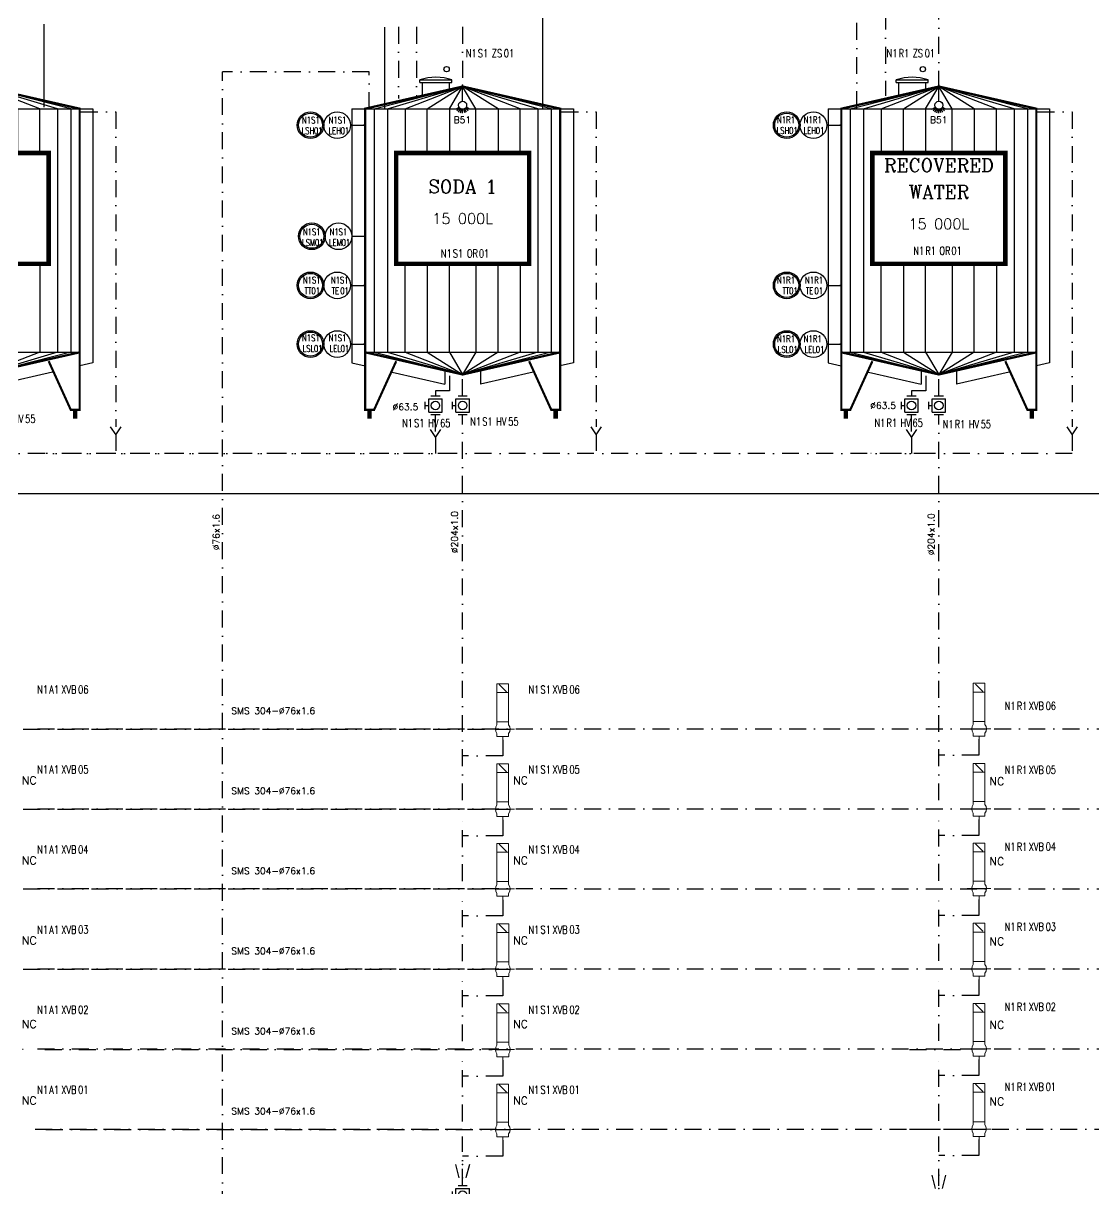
# Model space of a CAD drawing. Header units: inches. Extents: x 23270 to 25019, y 26221 to 27412.
# Drawn here: x 23913.3 to 24314.4, y 26530.3 to 26967 of the extents above; entities that cross this region are included whole.
import ezdxf
from ezdxf.enums import TextEntityAlignment as Align

# ---------------------------------------------------------------- set-up
doc = ezdxf.new("R2010")
doc.units = ezdxf.units.IN
doc.header["$MEASUREMENT"] = 0
doc.linetypes.add('DASHDOT2', pattern=[12.7, 6.35, -3.175, 0, -3.175])
doc.layers.add('19 Pipe Process', color=30, linetype='Continuous', lineweight=30)
doc.layers.add('31 Equipment', color=7, linetype='Continuous', lineweight=9)
for name, color, linetype in [('CUVERIE', 7, 'Continuous'), ('LIBELLE-INSTRUM', 7, 'Continuous'), ('MATERIEL-DIVERS', 7, 'Continuous'), ('REPERES', 7, 'Continuous'), ('Skid', 5, 'Continuous'), ('techn-data', 7, 'Continuous'), ('TEXTES', 7, 'Continuous'), ('TUYAUTERIE-EAU UTILITES FROIDE', 142, 'Continuous'), ('TUYAUTERIE-EGOUT', 32, 'Continuous'), ('TUYAUTERIE-NEP', 4, 'DASHDOT2'), ('TUYAUTERIE-NEP (CONCENTRES + DETERGENTS)', 1, 'Continuous'), ('TUYAUTERIE-PROCESS', 30, 'Continuous'), ('TXT_ENG', 7, 'Continuous'), ('VANNES', 7, 'Continuous')]:
    doc.layers.add(name, color=color, linetype=linetype)
doc.layers.get('REPERES').off()
doc.styles.add('ROMANC', font='romanc')
doc.styles.add('ROMANS', font='ROMANS.SHX')

# ---------------------------------------------------------------- blocks, each defined once
blk = doc.blocks.new('INSTR-F-L-LS')
at = {"layer": 'MATERIEL-DIVERS'}
for radius in [5, 4.5]:
    blk.add_circle((0, 0), radius, dxfattribs=at)
at = {"layer": 'LIBELLE-INSTRUM', "style": 'ROMANS', "width": 0.8}
blk.add_attdef('LS?', text='', height=3, dxfattribs=at).set_placement((0, 0), align=Align.MIDDLE)
blk = doc.blocks.new('INSTR-M-L-LE')
at = {"color": 7, "extrusion": (0, -1, 0)}
blk.add_point((0, -10), dxfattribs=at)
at = {"layer": 'MATERIEL-DIVERS', "color": 7}
blk.add_line((0, -5), (0, -10), dxfattribs=at)
blk.add_circle((0, 0), 5, dxfattribs=at)
at = {"layer": 'LIBELLE-INSTRUM', "style": 'ROMANS', "width": 0.8}
blk.add_attdef('LE?', text='', height=3, dxfattribs=at).set_placement((0, 0), align=Align.MIDDLE)
blk = doc.blocks.new('trou')
at = {"layer": 'CUVERIE'}
for p, q in [((-6, 4), (-6, 5)), ((-6, 5), (6, 5)), ((6, 4), (6, 5)), ((-6, 4), (6, 4)), ((-5, -1), (-5, 4)), ((5, 4), (5, 1))]:
    blk.add_line(p, q, dxfattribs=at)
blk.add_arc((0, -12.5), 18.5, 71.0754, 108.9246, dxfattribs=at)
blk = doc.blocks.new('SPB')
at = {"color": 7}
for p, q in [((0, -6), (0, 0)), ((-2.598, -9), (-1.302, -8.25)), ((-2.124, -9.624), (-1.062, -8.562)), ((2.124, -9.624), (1.062, -8.562)), ((2.598, -9), (1.302, -8.25)), ((-1.5, -10.098), (-0.75, -8.802)), ((-0.774, -10.398), (-0.39, -8.952)), ((0, -10.5), (0, -9)), ((0.774, -10.398), (0.39, -8.952)), ((1.5, -10.098), (0.75, -8.802))]:
    blk.add_line(p, q, dxfattribs=at)
blk.add_circle((0, -7.5), 1.5, dxfattribs=at)
at = {"color": 7, "extrusion": (0, 1, 0)}
blk.add_point((0, 0), dxfattribs=at)
blk = doc.blocks.new('12M3I')
at = {"color": 7}
for p, q in [((-33.2, 116.2), (0, 124.5)), ((-28.22, 116.2), (0, 124.5)), ((-21.58, 116.2), (0, 124.5)), ((-13.28, 116.2), (0, 124.5)), ((-4.98, 116.2), (0, 124.5)), ((4.98, 116.2), (0, 124.5)), ((13.28, 116.2), (0, 124.5)), ((21.58, 116.2), (0, 124.5)), ((28.22, 116.2), (0, 124.5)), ((33.2, 116.2), (0, 124.5)), ((-41.5, 116.2), (41.5, 116.2)), ((-41.5, 116.2), (-41.5, 20.92)), ((-33.2, 116.2), (-33.2, 24.9)), ((-28.22, 116.2), (-28.22, 24.9)), ((-21.58, 116.2), (-21.58, 99.6)), ((-13.28, 99.6), (-13.28, 116.2)), ((-4.98, 116.2), (-4.98, 99.6)), ((4.98, 99.6), (4.98, 116.2)), ((13.28, 116.2), (13.28, 99.6)), ((21.58, 99.6), (21.58, 116.2)), ((28.22, 116.2), (28.22, 24.9)), ((33.2, 116.2), (33.2, 24.9)), ((41.5, 116.2), (41.5, 20.92)), ((-21.58, 24.9), (-21.58, 58.1)), ((-13.28, 58.1), (-13.28, 24.9)), ((-4.98, 24.9), (-4.98, 58.1)), ((4.98, 58.1), (4.98, 24.9)), ((13.28, 24.9), (13.28, 58.1)), ((21.58, 58.1), (21.58, 24.9)), ((-36.52, 24.9), (36.52, 24.9)), ((-33.2, 24.9), (0, 16.6)), ((-28.22, 24.9), (0, 16.6)), ((-21.58, 24.9), (0, 16.6)), ((-13.28, 24.9), (0, 16.6)), ((-4.98, 24.9), (0, 16.6)), ((33.2, 24.9), (0, 16.6)), ((28.22, 24.9), (0, 16.6)), ((21.58, 24.9), (0, 16.6)), ((13.28, 24.9), (0, 16.6)), ((4.98, 24.9), (0, 16.6)), ((-41.5, 20.92), (-36.55, 19.8)), ((-26.36, 17.48), (-6.64, 13)), ((-6.64, 18.26), (-6.64, 13)), ((6.64, 18.26), (6.64, 13)), ((26.36, 17.48), (6.64, 13)), ((41.5, 20.92), (36.55, 19.8))]:
    blk.add_line(p, q, dxfattribs=at)
for points, const_width in [([(-24.9, 21.58), (-33.2, 3.32), (-36.52, 3.32), (-36.52, 116.2), (0, 124.5), (36.52, 116.2), (36.52, 3.32), (33.2, 3.32), (24.9, 21.58)], 0.83), ([(-36.52, 24.9), (0, 16.6), (36.52, 24.9)], 0.83), ([(-34.86, 3.32), (-34.86, 0)], 1.66), ([(34.86, 3.32), (34.86, 0)], 1.66)]:
    blk.add_lwpolyline(points, dxfattribs=dict(at, const_width=const_width))
at = {"color": 7, "const_width": 1.66}
blk.add_lwpolyline([(-24.9, 99.6), (24.9, 99.6), (24.9, 58.1), (-24.9, 58.1)], close=True, dxfattribs=at)
at = {"layer": 'TUYAUTERIE-PROCESS', "color": 7, "extrusion": (0, 1, 0)}
blk.add_point((0, 125), dxfattribs=at)
at = {"layer": 'TUYAUTERIE-PROCESS', "color": 2}
for p in [(0, 125), (0, 16.6)]:
    blk.add_point(p, dxfattribs=at)
at = {"layer": 'TUYAUTERIE-PROCESS', "color": 7, "extrusion": (0, -1, 0)}
blk.add_point((0, 16.6), dxfattribs=at)
at = {"layer": 'MATERIEL-DIVERS'}
blk.add_blockref('SPB', (0, 125), dxfattribs=at)
blk = doc.blocks.new('CR')
at = {"color": 7}
for p, q in [((-2.5, 2.5), (2.5, 1.25)), ((2.5, 1.25), (2.5, 1.25)), ((2.5, -1.25), (-2.5, -2.5))]:
    blk.add_line(p, q, dxfattribs=at)
at = {"color": 7, "extrusion": (-1, 0, 0)}
blk.add_point((-2.5, 0), dxfattribs=at)
at = {"color": 7, "extrusion": (1, 0, 0)}
blk.add_point((2.5, 0), dxfattribs=at)
blk = doc.blocks.new('DP')
at = {"color": 5}
blk.add_circle((0, 0), 1, dxfattribs=at)
blk = doc.blocks.new('VALVBUTT A BRIDES')
at = {"layer": 'VANNES'}
for p, q in [((-3.5, -1.73), (-3.5, 1.74)), ((-2.5, 2.5), (-2.5, -2.5)), ((-2.5, 2.5), (2.5, 2.5)), ((-1.4, 3.77), (1.4, 3.77)), ((0, 3.77), (0, 2.5)), ((2.5, 2.5), (2.5, -2.5)), ((3.5, -1.73), (3.5, 1.74)), ((-2.5, -2.5), (2.5, -2.5))]:
    blk.add_line(p, q, dxfattribs=at)
blk.add_circle((0, 0), 1.6, dxfattribs=at)
blk = doc.blocks.new('INSTR-F-L-TT')
at = {"layer": 'MATERIEL-DIVERS'}
for radius in [5, 4.5]:
    blk.add_circle((0, 0), radius, dxfattribs=at)
blk = doc.blocks.new('INSTR-M-L-TE')
at = {"color": 7, "extrusion": (0, -1, 0)}
blk.add_point((0, -10), dxfattribs=at)
at = {"layer": 'MATERIEL-DIVERS', "color": 7}
blk.add_line((0, -5), (0, -10), dxfattribs=at)
blk.add_circle((0, 0), 5, dxfattribs=at)
at = {"layer": 'LIBELLE-INSTRUM', "style": 'ROMANS', "width": 0.8, "flags": 8}
blk.add_attdef('TE', text='', height=3, dxfattribs=at).set_placement((0, 0), align=Align.MIDDLE)
blk = doc.blocks.new('APV-VLV-SSEAT-SW42-3')
at = {"layer": '31 Equipment', "ltscale": 38}
for p, q in [((1.25, 15.25), (-1.25, 12.75)), ((-2, 2.5), (-2, 1.5)), ((2, 2.5), (2, 1.5)), ((-2, -2.5), (-2, -1.5)), ((2, -2.5), (-2, -2.5)), ((-2, -2.5), (2, -2.5)), ((0, -2.5), (0, -5)), ((2, -2.5), (2, -1.5))]:
    blk.add_line(p, q, dxfattribs=at)
at = {"layer": '31 Equipment'}
for p, q in [((-4, 0), (-2.5, 0)), ((2.5, 0), (4, 0))]:
    blk.add_line(p, q, dxfattribs=at)
at = {"layer": '31 Equipment', "lineweight": 30}
blk.add_line((2.5, 0), (-2.5, 0), dxfattribs=at)
at = {"layer": '31 Equipment', "ltscale": 38}
for points in [[(-2, 12.5), (2, 12.5), (2, 15.5), (-2, 15.5)], [(-2, 2.5), (2, 2.5), (2, 12.5), (-2, 12.5)]]:
    blk.add_lwpolyline(points, close=True, dxfattribs=at)
for start, end in [(143.1301, 216.8699), (323.1301, 36.8699)]:
    blk.add_arc((0, 0), 2.5, start, end, dxfattribs=at)
blk = doc.blocks.new('REPNORM')
at = {"layer": 'TEXTES', "style": 'ROMANS', "width": 0.75}
for tag, p in [('ZONE', (-9.75, -1.25)), ('SOUSZONE', (-5.25, -1.25)), ('ELEMENT', (0, -1.25)), ('NUM', (4.5, -1.25))]:
    blk.add_attdef(tag, p, '', height=3, dxfattribs=at)
blk = doc.blocks.new('REPINS2')
at = {"layer": 'TEXTES', "style": 'ROMANS', "width": 0.7}
for tag, p in [('ZONE', (-3.35, 0.8)), ('SOUSZONE', (0.05, 0.8)), ('NUM', (0.7, -2.6))]:
    blk.add_attdef(tag, p, '', height=2.5, dxfattribs=at)
blk.add_attdef('ELEMENT', text='', height=2.5, dxfattribs=at).set_placement((-1.56, -2.59), align=Align.CENTER)
blk = doc.blocks.new('REPINS')
at = {"layer": 'TEXTES', "style": 'ROMANS', "width": 0.75}
for tag, p in [('ZONE', (-3.3, 1)), ('SOUSZONE', (0.1, 1)), ('NUM', (0.2, -3))]:
    blk.add_attdef(tag, p, '', height=2.5, dxfattribs=at)
blk.add_attdef('ELEMENT', text='', height=2.5, dxfattribs=at).set_placement((-0.2, -3), align=Align.RIGHT)
blk = doc.blocks.new('REPNORM1')
at = {"layer": 'TEXTES', "style": 'ROMANS', "width": 0.75}
for tag, p in [('ZONE', (-9.75, -1.25)), ('SOUSZONE', (-5.25, -1.25)), ('ELEMENT', (-0.75, -1.25)), ('NUM', (5.59, -1.22))]:
    blk.add_attdef(tag, p, '', height=3, dxfattribs=at)

msp = doc.modelspace()

# ---------------------------------------------------------------- linework, layer by layer
at = {"layer": 'Skid'}
msp.add_lwpolyline([(25019.02, 26403.84), (25018.38, 27351.07), (23269.68, 27351.07), (23269.68, 27098.07), (24560.4, 27098.07), (24560.4, 26790.67), (23280.37, 26790.67), (23280.37, 26220.87)], dxfattribs=at)
at = {"layer": 'TUYAUTERIE-EAU UTILITES FROIDE'}
msp.add_line((24048.68, 26965.48), (24048.68, 26935), dxfattribs=at)
at = {"layer": 'TUYAUTERIE-EGOUT'}
for p, q in [((24067.73, 26814.02), (24067.73, 26820.3)), ((24246.14, 26814.02), (24246.14, 26820.3))]:
    msp.add_line(p, q, dxfattribs=at)
at = {"layer": 'TUYAUTERIE-NEP'}
for p, q in [((24256.35, 26942.8), (24256.35, 27294.73)), ((24236.35, 27175.8), (24236.35, 26939.8)), ((24225.6, 26935.2), (24225.6, 27052.31)), ((24053.95, 26965.67), (24053.95, 26938.8)), ((24060.62, 26965.67), (24060.62, 26938.8)), ((24077.95, 26965.67), (24077.95, 26943.8)), ((24042.95, 26948.8), (23987.95, 26948.8)), ((23987.95, 26420.63), (23987.95, 26948.8)), ((24042.95, 26934.8), (24042.95, 26948.8)), ((23934.95, 26933.8), (23947.95, 26933.8)), ((23947.95, 26933.8), (23947.95, 26815.8)), ((24114.95, 26933.8), (24127.95, 26933.8)), ((24127.95, 26933.8), (24127.95, 26815.8)), ((24293.35, 26933.8), (24306.35, 26933.8)), ((24306.35, 26933.8), (24306.35, 26815.8)), ((24073.08, 26834.85), (24073.08, 26829.25)), ((24077.95, 26827.3), (24077.95, 26834.8)), ((24251.49, 26834.85), (24251.49, 26829.25)), ((24256.35, 26827.3), (24256.35, 26834.8)), ((24073.08, 26829.25), (24067.73, 26829.25)), ((24067.73, 26829.25), (24067.73, 26827.3)), ((24251.49, 26829.25), (24246.14, 26829.25)), ((24246.14, 26829.25), (24246.14, 26827.3)), ((24077.95, 26675.85), (24077.94, 26820.3)), ((24256.35, 26675.85), (24256.35, 26820.3)), ((23945.95, 26815.8), (23947.95, 26812.8)), ((23947.95, 26812.8), (23949.95, 26815.8)), ((23947.95, 26812.8), (23947.95, 26806.8)), ((24065.73, 26814.73), (24067.73, 26811.73)), ((24067.73, 26811.73), (24069.73, 26814.73)), ((24125.95, 26815.8), (24127.95, 26812.8)), ((24127.95, 26812.8), (24129.95, 26815.8)), ((24127.95, 26812.8), (24127.95, 26806.8)), ((24244.14, 26814.73), (24246.14, 26811.73)), ((24246.14, 26811.73), (24248.14, 26814.73)), ((24304.35, 26815.8), (24306.35, 26812.8)), ((24306.35, 26812.8), (24308.35, 26815.8)), ((24306.35, 26812.8), (24306.35, 26806.8)), ((24067.73, 26811.73), (24067.73, 26805.73)), ((24246.14, 26811.73), (24246.14, 26805.73)), ((24074.95, 26805.8), (23905.39, 26805.8)), ((24306.35, 26805.8), (23921.73, 26805.8)), ((24253.35, 26805.8), (24229.35, 26805.8)), ((23918.69, 26702.67), (24561.68, 26702.67)), ((23913.35, 26702.47), (24088.58, 26702.47)), ((24092.95, 26698.53), (24092.95, 26692.53)), ((24271.37, 26698.71), (24271.37, 26692.71)), ((24092.95, 26692.53), (24077.95, 26692.53)), ((24271.37, 26692.71), (24256.37, 26692.71)), ((23913.35, 26672.47), (24088.58, 26672.47)), ((23918.69, 26672.67), (24561.68, 26672.67)), ((24077.95, 26645.53), (24077.95, 26669.53)), ((24092.95, 26668.53), (24092.95, 26662.53)), ((24256.37, 26645.71), (24256.37, 26669.71)), ((24271.37, 26668.71), (24271.37, 26662.71)), ((24092.95, 26662.53), (24077.95, 26662.53)), ((24271.37, 26662.71), (24256.37, 26662.71)), ((23913.35, 26642.61), (24088.58, 26642.61)), ((23918.69, 26642.78), (24561.68, 26642.63)), ((24077.95, 26615.53), (24077.95, 26639.53)), ((24092.95, 26638.53), (24092.95, 26632.53)), ((24256.37, 26615.71), (24256.37, 26639.71)), ((24271.37, 26638.71), (24271.37, 26632.71)), ((24092.95, 26632.53), (24077.95, 26632.53)), ((24271.37, 26632.71), (24256.37, 26632.71)), ((23913.35, 26612.56), (24088.59, 26612.56)), ((23918.69, 26612.73), (24561.68, 26612.65)), ((24077.95, 26585.53), (24077.95, 26609.53)), ((24092.95, 26608.53), (24092.95, 26602.53)), ((24256.37, 26585.71), (24256.37, 26609.71)), ((24271.37, 26608.71), (24271.37, 26602.71)), ((24092.95, 26602.53), (24077.95, 26602.53)), ((24271.37, 26602.71), (24256.37, 26602.71)), ((23913.35, 26582.5), (23913.04, 26582.5)), ((23918.69, 26582.67), (24561.68, 26582.67)), ((23921.39, 26582.5), (24088.95, 26582.5)), ((24245.35, 26582.53), (24266.99, 26582.53)), ((24077.95, 26555.53), (24077.95, 26579.53)), ((24092.95, 26578.53), (24092.95, 26572.53)), ((24092.95, 26578.53), (24092.95, 26572.53)), ((24256.37, 26555.71), (24256.37, 26579.71)), ((24271.37, 26578.71), (24271.37, 26572.71)), ((24092.95, 26572.53), (24077.95, 26572.53)), ((24271.37, 26572.71), (24256.37, 26572.71)), ((23917.85, 26552.67), (24561.68, 26552.67)), ((23921.82, 26552.5), (24088.95, 26552.5)), ((24077.95, 26531.35), (24077.95, 26549.85)), ((24245.35, 26552.67), (24267, 26552.67)), ((24256.35, 26531.35), (24256.35, 26549.85)), ((24092.95, 26548.53), (24092.95, 26542.53)), ((24271.37, 26548.71), (24271.37, 26542.71)), ((24092.95, 26542.53), (24077.95, 26542.53)), ((24271.37, 26542.71), (24256.37, 26542.71))]:
    msp.add_line(p, q, dxfattribs=at)
at = {"layer": 'TUYAUTERIE-NEP (CONCENTRES + DETERGENTS)'}
for p, q in [((24107.95, 26934.8), (24107.95, 26981.62)), ((23921.11, 26935.62), (23921.11, 26966.67))]:
    msp.add_line(p, q, dxfattribs=at)

# ---------------------------------------------------------------- block references
at = {"layer": '19 Pipe Process'}
for p in [(23897.95, 26818.8), (24077.95, 26818.8), (24256.35, 26818.8)]:
    msp.add_blockref('12M3I', p, dxfattribs=at)
at = {"layer": 'MATERIEL-DIVERS'}
for name, p in [('DP', (24071.95, 26949.8)), ('DP', (24250.35, 26949.8)), ('trou', (24067.95, 26940.8)), ('trou', (24246.35, 26940.8)), ('INSTR-F-L-LS', (24020.95, 26928.8)), ('INSTR-F-L-LS', (24199.35, 26928.8)), ('INSTR-F-L-LS', (24021.43, 26887.18)), ('INSTR-F-L-TT', (24020.95, 26868.8)), ('INSTR-F-L-TT', (24199.35, 26868.8)), ('INSTR-F-L-LS', (24020.95, 26846.8)), ('INSTR-F-L-LS', (24199.35, 26846.8))]:
    msp.add_blockref(name, p, dxfattribs=at)
for name, p, rotation in [('INSTR-M-L-LE', (24030.95, 26928.8), 90), ('INSTR-M-L-LE', (24209.35, 26928.8), 90), ('INSTR-M-L-LE', (24031.43, 26887.18), 90), ('INSTR-M-L-TE', (24030.95, 26868.8), 90), ('INSTR-M-L-TE', (24209.35, 26868.8), 90), ('INSTR-M-L-LE', (24030.95, 26846.8), 90), ('INSTR-M-L-LE', (24209.35, 26846.8), 90), ('CR', (24077.95, 26536.85), 270)]:
    msp.add_blockref(name, p, dxfattribs=dict(at, rotation=rotation))
at = {"layer": 'REPERES', "rotation": 7.601981207739284e-05}
msp.add_blockref('REPNORM', (24088.88, 26955.49), dxfattribs=at).add_auto_attribs({'ZONE': 'N1', 'SOUSZONE': 'S1', 'ELEMENT': 'ZS', 'NUM': '01'})
at = {"layer": 'REPERES'}
for name, p, values in [('REPNORM', (24246.54, 26955.52), {'ZONE': 'N1', 'SOUSZONE': 'R1', 'ELEMENT': 'ZS', 'NUM': '01'}), ('REPNORM', (24079.54, 26880.49), {'ZONE': 'N1', 'SOUSZONE': 'S1', 'ELEMENT': 'OR', 'NUM': '01'}), ('REPNORM', (24256.54, 26881.52), {'ZONE': 'N1', 'SOUSZONE': 'R1', 'ELEMENT': 'OR', 'NUM': '01'}), ('REPINS', (24031.9, 26868.49), {'ZONE': 'N1', 'SOUSZONE': 'S1', 'ELEMENT': 'TE', 'NUM': '01'}), ('REPINS', (24209.54, 26868.52), {'ZONE': 'N1', 'SOUSZONE': 'R1', 'ELEMENT': 'TE', 'NUM': '01'}), ('REPNORM', (23909.54, 26818.49), {'ZONE': 'N1', 'SOUSZONE': 'A1', 'ELEMENT': 'HV', 'NUM': '55'}), ('REPNORM', (24064.99, 26816.92), {'ZONE': 'N1', 'SOUSZONE': 'S1', 'ELEMENT': 'HV', 'NUM': '65'}), ('REPNORM', (24090.54, 26817.49), {'ZONE': 'N1', 'SOUSZONE': 'S1', 'ELEMENT': 'HV', 'NUM': '55'}), ('REPNORM', (24241.99, 26817.02), {'ZONE': 'N1', 'SOUSZONE': 'R1', 'ELEMENT': 'HV', 'NUM': '65'}), ('REPNORM', (24267.54, 26816.52), {'ZONE': 'N1', 'SOUSZONE': 'R1', 'ELEMENT': 'HV', 'NUM': '55'}), ('REPNORM1', (23928.31, 26717.07), {'ZONE': 'N1', 'SOUSZONE': 'A1', 'ELEMENT': 'XVB', 'NUM': '06'}), ('REPNORM1', (24112.35, 26717.06), {'ZONE': 'N1', 'SOUSZONE': 'S1', 'ELEMENT': 'XVB', 'NUM': '06'}), ('REPNORM1', (24290.77, 26710.93), {'ZONE': 'N1', 'SOUSZONE': 'R1', 'ELEMENT': 'XVB', 'NUM': '06'}), ('REPNORM1', (23928.31, 26687.11), {'ZONE': 'N1', 'SOUSZONE': 'A1', 'ELEMENT': 'XVB', 'NUM': '05'}), ('REPNORM1', (24112.35, 26687.11), {'ZONE': 'N1', 'SOUSZONE': 'S1', 'ELEMENT': 'XVB', 'NUM': '05'}), ('REPNORM1', (24290.77, 26686.98), {'ZONE': 'N1', 'SOUSZONE': 'R1', 'ELEMENT': 'XVB', 'NUM': '05'}), ('REPNORM1', (24290.77, 26658.21), {'ZONE': 'N1', 'SOUSZONE': 'R1', 'ELEMENT': 'XVB', 'NUM': '04'}), ('REPNORM1', (23928.31, 26657.11), {'ZONE': 'N1', 'SOUSZONE': 'A1', 'ELEMENT': 'XVB', 'NUM': '04'}), ('REPNORM1', (24112.35, 26657.11), {'ZONE': 'N1', 'SOUSZONE': 'S1', 'ELEMENT': 'XVB', 'NUM': '04'}), ('REPNORM1', (23928.31, 26627.11), {'ZONE': 'N1', 'SOUSZONE': 'A1', 'ELEMENT': 'XVB', 'NUM': '03'}), ('REPNORM1', (24112.35, 26627.11), {'ZONE': 'N1', 'SOUSZONE': 'S1', 'ELEMENT': 'XVB', 'NUM': '03'}), ('REPNORM1', (24290.77, 26628.21), {'ZONE': 'N1', 'SOUSZONE': 'R1', 'ELEMENT': 'XVB', 'NUM': '03'}), ('REPNORM1', (23928.31, 26597.11), {'ZONE': 'N1', 'SOUSZONE': 'A1', 'ELEMENT': 'XVB', 'NUM': '02'}), ('REPNORM1', (24112.35, 26597.11), {'ZONE': 'N1', 'SOUSZONE': 'S1', 'ELEMENT': 'XVB', 'NUM': '02'}), ('REPNORM1', (24290.77, 26598.21), {'ZONE': 'N1', 'SOUSZONE': 'R1', 'ELEMENT': 'XVB', 'NUM': '02'}), ('REPNORM1', (23928.31, 26567.11), {'ZONE': 'N1', 'SOUSZONE': 'A1', 'ELEMENT': 'XVB', 'NUM': '01'}), ('REPNORM1', (24112.35, 26567.11), {'ZONE': 'N1', 'SOUSZONE': 'S1', 'ELEMENT': 'XVB', 'NUM': '01'}), ('REPNORM1', (24290.77, 26568.21), {'ZONE': 'N1', 'SOUSZONE': 'R1', 'ELEMENT': 'XVB', 'NUM': '01'})]:
    msp.add_blockref(name, p, dxfattribs=at).add_auto_attribs(values)
ref = msp.add_blockref('REPINS2', (24021.54, 26928.49), dxfattribs=at)
ref.add_attrib('ZONE', 'N1', (24017.74, 26929.49), dxfattribs={"layer": 'TEXTES', "height": 2.5, "style": 'ROMANS', "width": 0.75})
ref.add_attrib('SOUSZONE', 'S1', (24021.14, 26929.49), dxfattribs={"layer": 'TEXTES', "height": 2.5, "style": 'ROMANS', "width": 0.75})
ref.add_attrib('ELEMENT', 'LSH', dxfattribs={"layer": 'TEXTES', "height": 2.5, "style": 'ROMANS', "width": 0.75}).set_placement((24022.34, 26925.49), align=Align.RIGHT)
ref.add_attrib('NUM', '01', (24022.24, 26925.49), dxfattribs={"layer": 'TEXTES', "height": 2.5, "style": 'ROMANS', "width": 0.75})
ref = msp.add_blockref('REPINS2', (24031.54, 26928.49), dxfattribs=at)
ref.add_attrib('ZONE', 'N1', (24027.74, 26929.49), dxfattribs={"layer": 'TEXTES', "height": 2.5, "style": 'ROMANS', "width": 0.75})
ref.add_attrib('SOUSZONE', 'S1', (24031.14, 26929.49), dxfattribs={"layer": 'TEXTES', "height": 2.5, "style": 'ROMANS', "width": 0.75})
ref.add_attrib('ELEMENT', 'LEH', dxfattribs={"layer": 'TEXTES', "height": 2.5, "style": 'ROMANS', "width": 0.75}).set_placement((24032.34, 26925.49), align=Align.RIGHT)
ref.add_attrib('NUM', '01', (24032.24, 26925.49), dxfattribs={"layer": 'TEXTES', "height": 2.5, "style": 'ROMANS', "width": 0.75})
ref = msp.add_blockref('REPINS2', (24199.54, 26928.52), dxfattribs=at)
ref.add_attrib('ZONE', 'N1', (24195.74, 26929.52), dxfattribs={"layer": 'TEXTES', "height": 2.5, "style": 'ROMANS', "width": 0.75})
ref.add_attrib('SOUSZONE', 'R1', (24199.14, 26929.52), dxfattribs={"layer": 'TEXTES', "height": 2.5, "style": 'ROMANS', "width": 0.75})
ref.add_attrib('ELEMENT', 'LSH', dxfattribs={"layer": 'TEXTES', "height": 2.5, "style": 'ROMANS', "width": 0.75}).set_placement((24200.34, 26925.52), align=Align.RIGHT)
ref.add_attrib('NUM', '01', (24200.24, 26925.52), dxfattribs={"layer": 'TEXTES', "height": 2.5, "style": 'ROMANS', "width": 0.75})
ref = msp.add_blockref('REPINS2', (24209.54, 26928.52), dxfattribs=at)
ref.add_attrib('ZONE', 'N1', (24205.74, 26929.52), dxfattribs={"layer": 'TEXTES', "height": 2.5, "style": 'ROMANS', "width": 0.75})
ref.add_attrib('SOUSZONE', 'R1', (24209.14, 26929.52), dxfattribs={"layer": 'TEXTES', "height": 2.5, "style": 'ROMANS', "width": 0.75})
ref.add_attrib('ELEMENT', 'LEH', dxfattribs={"layer": 'TEXTES', "height": 2.5, "style": 'ROMANS', "width": 0.75}).set_placement((24210.34, 26925.52), align=Align.RIGHT)
ref.add_attrib('NUM', '01', (24210.24, 26925.52), dxfattribs={"layer": 'TEXTES', "height": 2.5, "style": 'ROMANS', "width": 0.75})
ref = msp.add_blockref('REPINS2', (24021.9, 26886.55), dxfattribs=at)
ref.add_attrib('ZONE', 'N1', (24018.1, 26887.55), dxfattribs={"layer": 'TEXTES', "height": 2.5, "style": 'ROMANS', "width": 0.75})
ref.add_attrib('SOUSZONE', 'S1', (24021.5, 26887.55), dxfattribs={"layer": 'TEXTES', "height": 2.5, "style": 'ROMANS', "width": 0.75})
ref.add_attrib('ELEMENT', 'LSM', dxfattribs={"layer": 'TEXTES', "height": 2.5, "style": 'ROMANS', "width": 0.75}).set_placement((24022.7, 26883.55), align=Align.RIGHT)
ref.add_attrib('NUM', '01', (24022.6, 26883.55), dxfattribs={"layer": 'TEXTES', "height": 2.5, "style": 'ROMANS', "width": 0.75})
ref = msp.add_blockref('REPINS2', (24031.9, 26886.55), dxfattribs=at)
ref.add_attrib('ZONE', 'N1', (24028.1, 26887.55), dxfattribs={"layer": 'TEXTES', "height": 2.5, "style": 'ROMANS', "width": 0.75})
ref.add_attrib('SOUSZONE', 'S1', (24031.5, 26887.55), dxfattribs={"layer": 'TEXTES', "height": 2.5, "style": 'ROMANS', "width": 0.75})
ref.add_attrib('ELEMENT', 'LEM', dxfattribs={"layer": 'TEXTES', "height": 2.5, "style": 'ROMANS', "width": 0.75}).set_placement((24032.7, 26883.55), align=Align.RIGHT)
ref.add_attrib('NUM', '01', (24032.6, 26883.55), dxfattribs={"layer": 'TEXTES', "height": 2.5, "style": 'ROMANS', "width": 0.75})
ref = msp.add_blockref('REPINS2', (24021.9, 26868.49), dxfattribs=at)
ref.add_attrib('ZONE', 'N1', (24018.1, 26869.49), dxfattribs={"layer": 'TEXTES', "height": 2.5, "style": 'ROMANS', "width": 0.75})
ref.add_attrib('SOUSZONE', 'S1', (24021.5, 26869.49), dxfattribs={"layer": 'TEXTES', "height": 2.5, "style": 'ROMANS', "width": 0.75})
ref.add_attrib('ELEMENT', 'TT', dxfattribs={"layer": 'TEXTES', "height": 2.5, "style": 'ROMANS', "width": 0.75}).set_placement((24021.29, 26865.49), align=Align.RIGHT)
ref.add_attrib('NUM', '01', (24021.29, 26865.49), dxfattribs={"layer": 'TEXTES', "height": 2.5, "style": 'ROMANS', "width": 0.75})
ref = msp.add_blockref('REPINS2', (24199.54, 26868.52), dxfattribs=at)
ref.add_attrib('ZONE', 'N1', (24195.74, 26869.52), dxfattribs={"layer": 'TEXTES', "height": 2.5, "style": 'ROMANS', "width": 0.75})
ref.add_attrib('SOUSZONE', 'R1', (24199.14, 26869.52), dxfattribs={"layer": 'TEXTES', "height": 2.5, "style": 'ROMANS', "width": 0.75})
ref.add_attrib('ELEMENT', 'TT', dxfattribs={"layer": 'TEXTES', "height": 2.5, "style": 'ROMANS', "width": 0.75}).set_placement((24200.34, 26865.52), align=Align.RIGHT)
ref.add_attrib('NUM', '01', (24200.24, 26865.52), dxfattribs={"layer": 'TEXTES', "height": 2.5, "style": 'ROMANS', "width": 0.75})
ref = msp.add_blockref('REPINS2', (24021.54, 26846.84), dxfattribs=at)
ref.add_attrib('ZONE', 'N1', (24017.74, 26847.84), dxfattribs={"layer": 'TEXTES', "height": 2.5, "style": 'ROMANS', "width": 0.75})
ref.add_attrib('SOUSZONE', 'S1', (24021.14, 26847.84), dxfattribs={"layer": 'TEXTES', "height": 2.5, "style": 'ROMANS', "width": 0.75})
ref.add_attrib('ELEMENT', 'LSL', dxfattribs={"layer": 'TEXTES', "height": 2.5, "style": 'ROMANS', "width": 0.75}).set_placement((24022.34, 26843.84), align=Align.RIGHT)
ref.add_attrib('NUM', '01', (24022.24, 26843.84), dxfattribs={"layer": 'TEXTES', "height": 2.5, "style": 'ROMANS', "width": 0.75})
ref = msp.add_blockref('REPINS2', (24031.54, 26846.84), dxfattribs=at)
ref.add_attrib('ZONE', 'N1', (24027.74, 26847.84), dxfattribs={"layer": 'TEXTES', "height": 2.5, "style": 'ROMANS', "width": 0.75})
ref.add_attrib('SOUSZONE', 'S1', (24031.14, 26847.84), dxfattribs={"layer": 'TEXTES', "height": 2.5, "style": 'ROMANS', "width": 0.75})
ref.add_attrib('ELEMENT', 'LEL', dxfattribs={"layer": 'TEXTES', "height": 2.5, "style": 'ROMANS', "width": 0.75}).set_placement((24032.34, 26843.84), align=Align.RIGHT)
ref.add_attrib('NUM', '01', (24032.24, 26843.84), dxfattribs={"layer": 'TEXTES', "height": 2.5, "style": 'ROMANS', "width": 0.75})
ref = msp.add_blockref('REPINS2', (24199.54, 26846.52), dxfattribs=at)
ref.add_attrib('ZONE', 'N1', (24195.74, 26847.52), dxfattribs={"layer": 'TEXTES', "height": 2.5, "style": 'ROMANS', "width": 0.75})
ref.add_attrib('SOUSZONE', 'R1', (24199.14, 26847.52), dxfattribs={"layer": 'TEXTES', "height": 2.5, "style": 'ROMANS', "width": 0.75})
ref.add_attrib('ELEMENT', 'LSL', dxfattribs={"layer": 'TEXTES', "height": 2.5, "style": 'ROMANS', "width": 0.75}).set_placement((24200.34, 26843.52), align=Align.RIGHT)
ref.add_attrib('NUM', '01', (24200.24, 26843.52), dxfattribs={"layer": 'TEXTES', "height": 2.5, "style": 'ROMANS', "width": 0.75})
ref = msp.add_blockref('REPINS2', (24209.54, 26846.52), dxfattribs=at)
ref.add_attrib('ZONE', 'N1', (24205.74, 26847.52), dxfattribs={"layer": 'TEXTES', "height": 2.5, "style": 'ROMANS', "width": 0.75})
ref.add_attrib('SOUSZONE', 'R1', (24209.14, 26847.52), dxfattribs={"layer": 'TEXTES', "height": 2.5, "style": 'ROMANS', "width": 0.75})
ref.add_attrib('ELEMENT', 'LEL', dxfattribs={"layer": 'TEXTES', "height": 2.5, "style": 'ROMANS', "width": 0.75}).set_placement((24210.34, 26843.52), align=Align.RIGHT)
ref.add_attrib('NUM', '01', (24210.24, 26843.52), dxfattribs={"layer": 'TEXTES', "height": 2.5, "style": 'ROMANS', "width": 0.75})
at = {"layer": 'TUYAUTERIE-NEP', "xscale": -1.100000000000362, "yscale": 1.099999999999909, "zscale": 1.1}
for p in [(24092.99, 26582.5), (24092.97, 26552.49), (24271.4, 26552.67)]:
    msp.add_blockref('APV-VLV-SSEAT-SW42-3', p, dxfattribs=at)
at = {"layer": 'TUYAUTERIE-NEP', "rotation": 270}
msp.add_blockref('CR', (24256.35, 26532.92), dxfattribs=at)
at = {"layer": 'VANNES', "rotation": 90}
for p in [(24067.73, 26823.8), (24077.95, 26823.8), (24246.14, 26823.8), (24256.35, 26823.8), (24077.95, 26527.85)]:
    msp.add_blockref('VALVBUTT A BRIDES', p, dxfattribs=at)
at = {"layer": 'VANNES', "xscale": -1.100000000000362, "yscale": 1.099999999999909, "zscale": 1.1}
for p in [(24092.98, 26702.47), (24271.41, 26702.64), (24271.41, 26672.64), (24092.98, 26672.47), (24092.98, 26642.61), (24271.41, 26642.78), (24092.99, 26612.55), (24271.41, 26612.73), (24271.41, 26582.67)]:
    msp.add_blockref('APV-VLV-SSEAT-SW42-3', p, dxfattribs=at)

# ---------------------------------------------------------------- texts
at = {"layer": 'techn-data', "style": 'ROMANS'}
for s, p in [('B51', (24077.83, 26930.82)), ('B51', (24256.32, 26930.82)), ('%%C63.5', (24235.47, 26823.74)), ('%%C63.5', (24056.53, 26823.24)), ('SMS 304-%%C76x1.6', (24006.99, 26709.38)), ('SMS 304-%%C76x1.6', (24006.99, 26679.38)), ('SMS 304-%%C76x1.6', (24006.99, 26649.38)), ('SMS 304-%%C76x1.6', (24006.99, 26619.38)), ('SMS 304-%%C76x1.6', (24006.99, 26589.38)), ('SMS 304-%%C76x1.6', (24006.99, 26559.38))]:
    msp.add_text(s, height=2.5, dxfattribs=at).set_placement(p, align=Align.MIDDLE_CENTER)
for s, p in [('%%C76x1.6', (23985.62, 26776.32)), ('%%C204x1.0', (24074.94, 26776.32)), ('%%C204x1.0', (24253.49, 26775.52))]:
    msp.add_text(s, height=2.5, rotation=90, dxfattribs=at).set_placement(p, align=Align.MIDDLE_CENTER)
at = {"layer": 'TEXTES', "style": 'ROMANS'}
for p in [(23912.84, 26681.82), (24096.88, 26681.81), (24275.3, 26681.5), (23912.84, 26651.81), (24096.88, 26651.81), (24275.3, 26651.49), (23912.84, 26621.81), (24096.88, 26621.81), (24275.3, 26621.49), (23912.84, 26590.51), (24096.88, 26590.51), (24275.3, 26590.19), (23912.84, 26561.82), (24096.88, 26561.81), (24275.3, 26561.49)]:
    msp.add_text('NC', height=3, dxfattribs=at).set_placement(p)
at = {"layer": 'TXT_ENG', "style": 'ROMANC'}
for s, height, p in [('RECOVERED', 5, (24256.35, 26913.8)), ('SODA 1', 5, (24077.95, 26905.8)), ('WATER', 5, (24256.35, 26903.8)), ('15 000L', 4, (24077.95, 26893.8)), ('15 000L', 4, (24256.35, 26891.8))]:
    msp.add_text(s, height=height, dxfattribs=at).set_placement(p, align=Align.MIDDLE)

doc.saveas('drawing.dxf')
